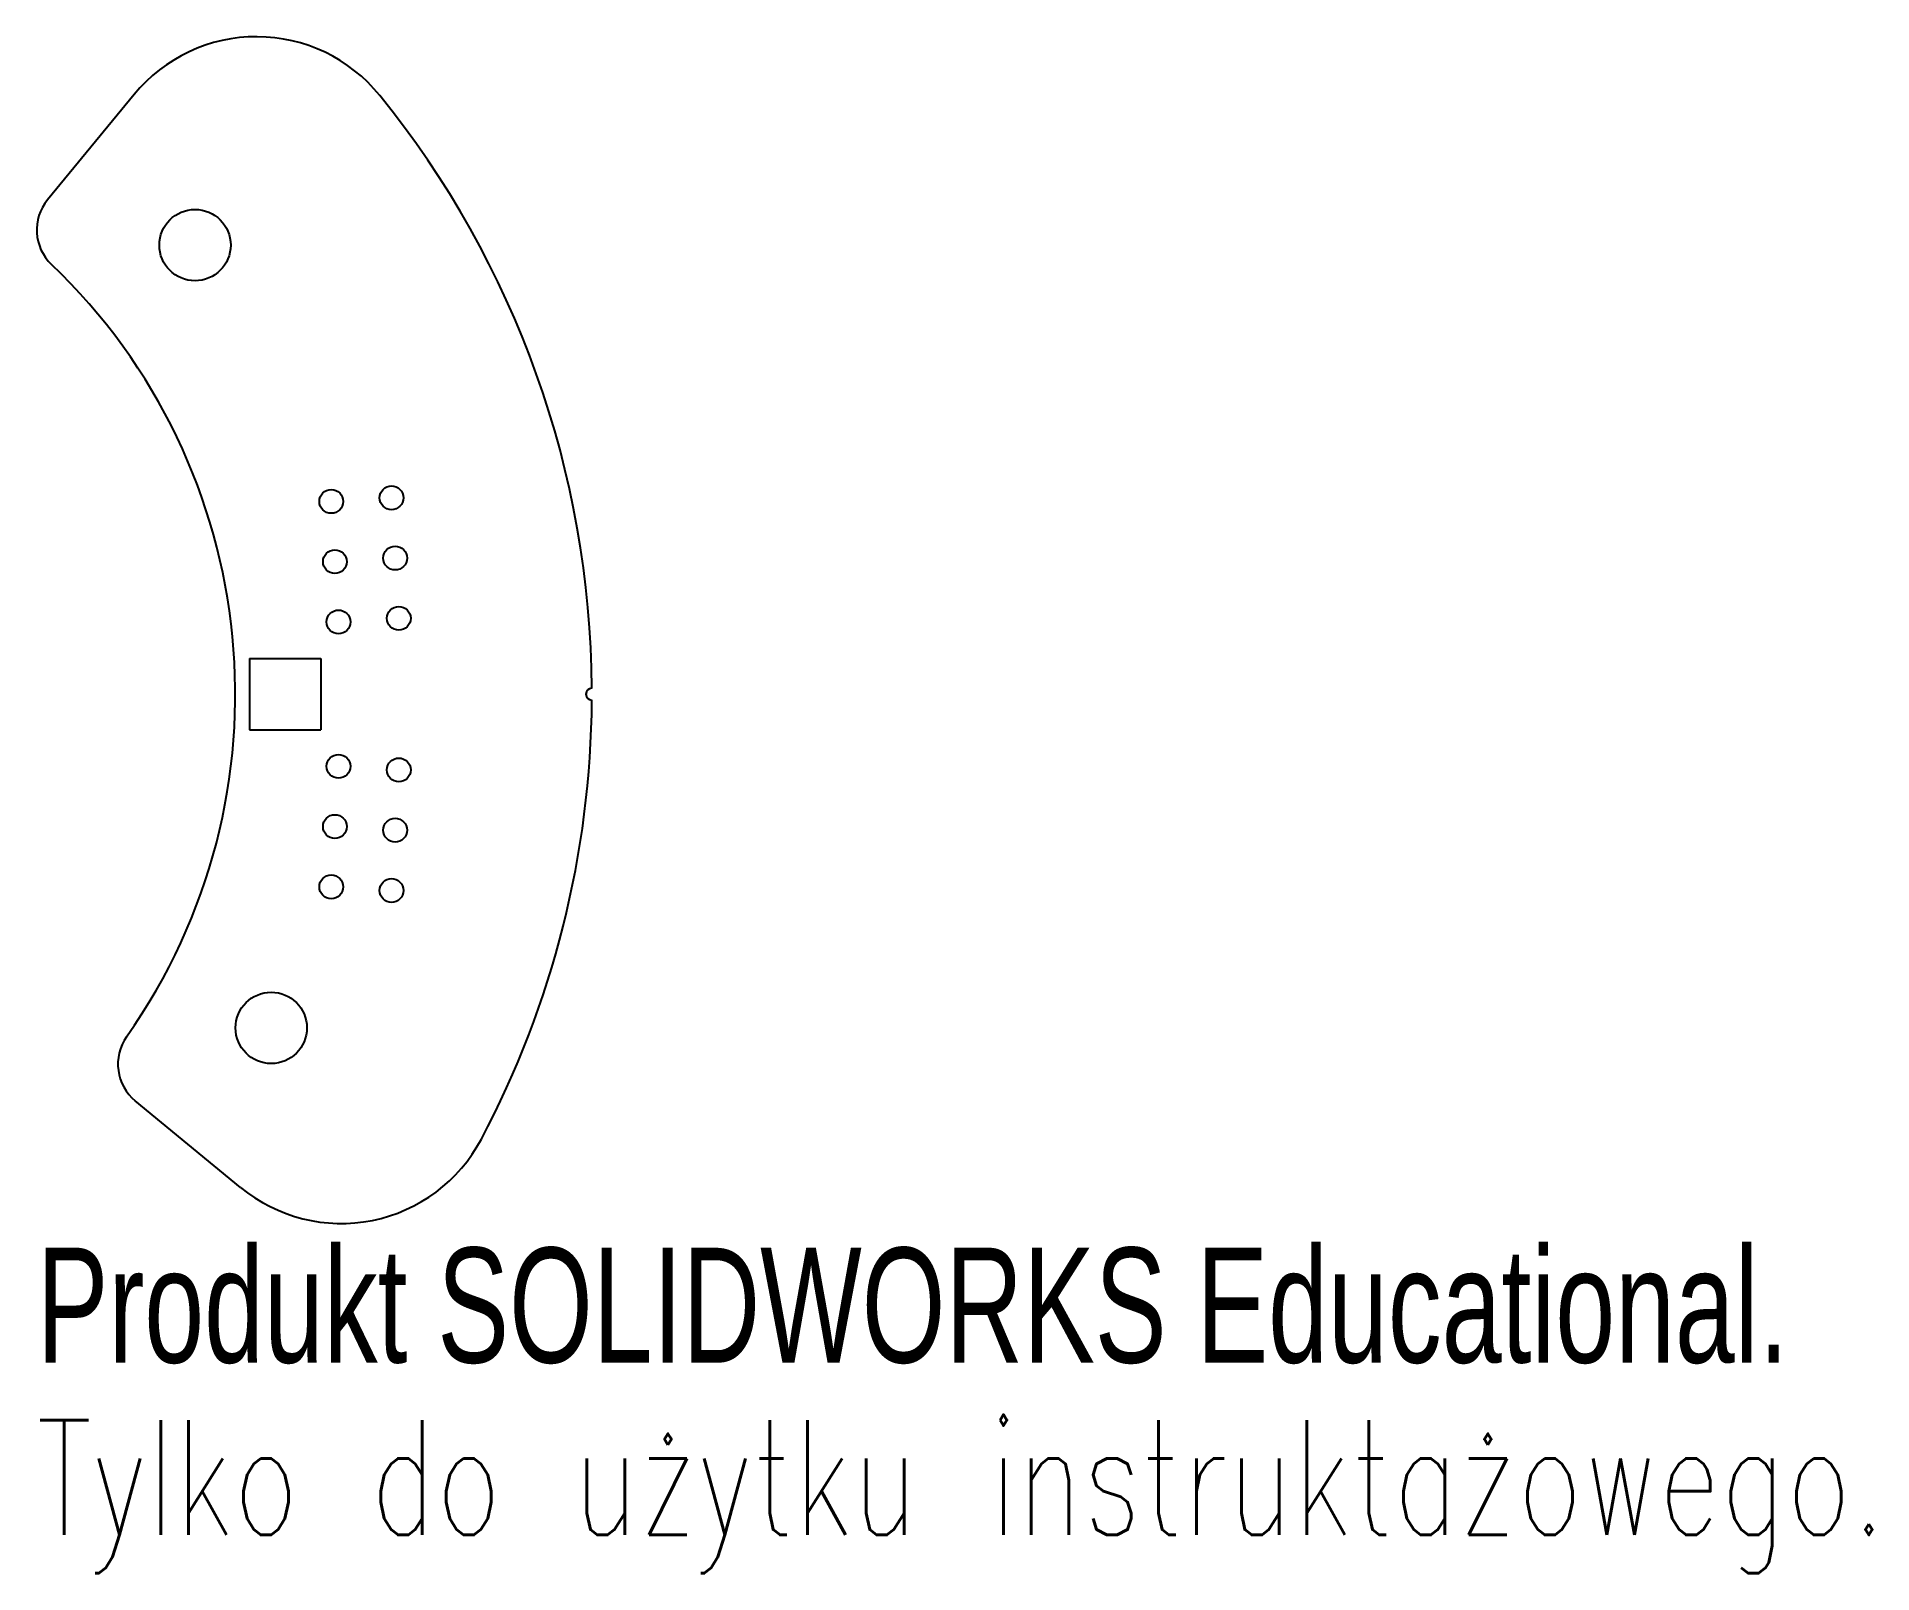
# Model space of a CAD drawing. Header units: millimetres. Extents: x 16.6 to 93.9, y -37 to 27.7.
import ezdxf

# ---------------------------------------------------------------- set-up
doc = ezdxf.new("R2010")
doc.units = ezdxf.units.MM
doc.styles.add('SLDTEXTSTYLE0', font='TXT', dxfattribs={"width": 0.7})
doc.styles.add('SLDTEXTSTYLE1', font='TXT', dxfattribs={"width": 0.7, "bigfont": 'bigfont'})

msp = doc.modelspace()

# ---------------------------------------------------------------- linework, layer by layer
at = {"color": 7, "linetype": 'Continuous', "lineweight": 25}
for p, q in [((20.747, 25.222), (17.105, 20.795)), ((25.6, 1.5), (25.6, -1.5)), ((25.6, 1.5), (28.6, 1.5)), ((28.6, 1.5), (28.6, -1.5)), ((25.6, -1.5), (28.6, -1.5)), ((25.222, -20.747), (20.795, -17.105))]:
    msp.add_line(p, q, dxfattribs=at)
for centre, radius in [((23.308, 18.888), 1.5), ((29.039, 8.107), 0.5), ((31.574, 8.259), 0.5), ((31.726, 5.724), 0.5), ((29.191, 5.572), 0.5), ((29.343, 3.036), 0.5), ((31.879, 3.189), 0.5), ((29.343, -3.036), 0.5), ((31.879, -3.189), 0.5), ((29.191, -5.572), 0.5), ((31.726, -5.724), 0.5), ((29.039, -8.107), 0.5), ((31.574, -8.259), 0.5), ((26.513, -14.038), 1.5)]:
    msp.add_circle(centre, radius, dxfattribs=at)
for centre, radius, start, end in [((25.896, 20.985), 6.668, 39.02, 140.56), ((0, 0), 40, 0.3581, 39.02), ((18.65, 19.524), 2, 140.56, 226.31198), ((0, 0), 25, 324.80802, 46.31198), ((40, 0), 0.25, 90.17905, 269.82095), ((0, 0), 40, 332.1, 359.6419), ((22.065, -15.561), 2, 144.80802, 230.56), ((29.458, -15.597), 6.668, 230.56, 332.1)]:
    msp.add_arc(centre, radius, start, end, dxfattribs=at)

# ---------------------------------------------------------------- texts
at = {"color": 7, "linetype": 'Continuous', "char_height": 4.83362, "attachment_point": 1}
for s, insert, style in [('Produkt SOLIDWORKS Educational.', (16.65, -23.285), 'SLDTEXTSTYLE0'), ('Tylko do użytku instruktażowego.', (16.65, -30.535), 'SLDTEXTSTYLE1')]:
    msp.add_mtext(s, dxfattribs=dict(at, insert=insert, style=style))

doc.saveas('drawing.dxf')
